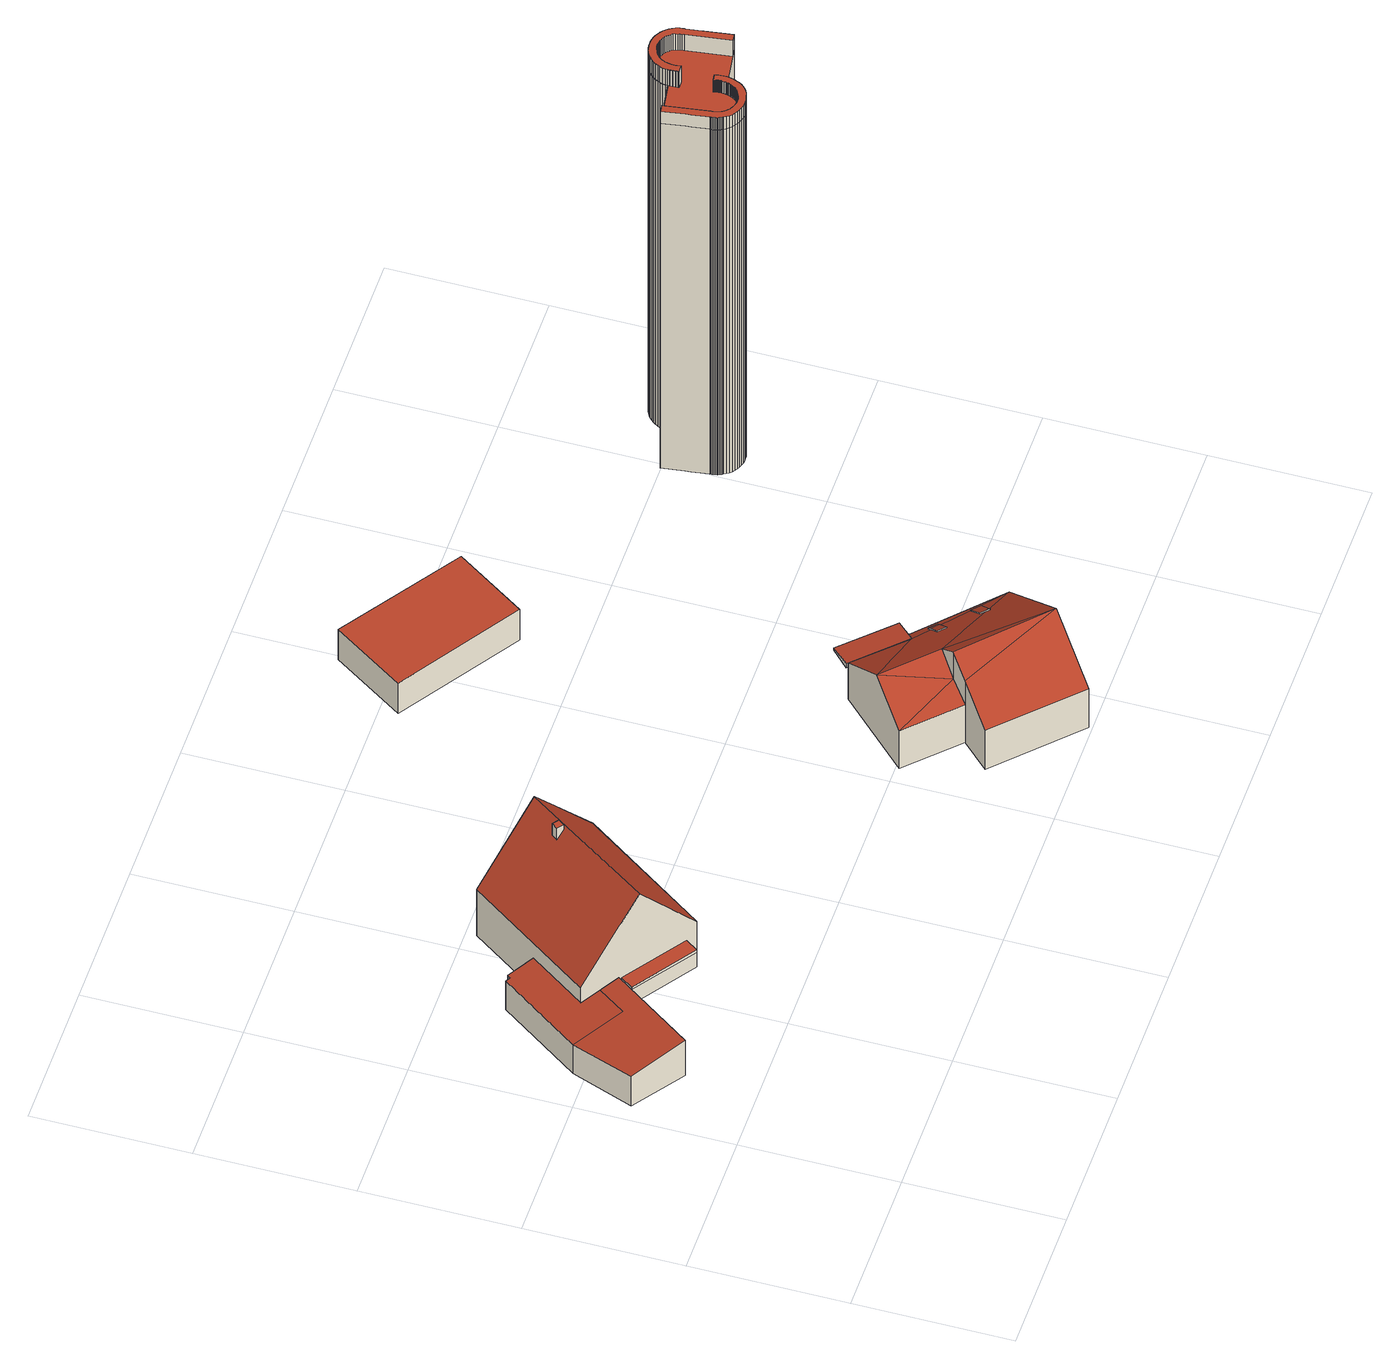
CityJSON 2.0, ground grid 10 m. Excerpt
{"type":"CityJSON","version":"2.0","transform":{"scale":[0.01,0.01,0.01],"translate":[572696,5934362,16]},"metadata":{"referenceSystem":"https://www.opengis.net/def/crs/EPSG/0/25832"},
"CityObjects":{
"building1":{"type":"Building","attributes":{"Grundfläche 2D":"39.301882","Grundhöhe NN":"17.234"},"geometry":[{"type":"Solid","lod":"3","boundaries":[[[[0,1,2,3,4,5]],[[6,7,8,5,4,3,9,10]],[[0,5,11,12]],[[1,0,12,13]],[[2,1,13,14]],[[3,2,14,15]],[[9,3,15,16]],[[10,9,16,17]],[[6,10,17,18]],[[7,6,18,19]],[[8,7,19,20]],[[5,8,20,11]],[[15,14,13,12,11,20,19,18,17,16]]]],"semantics":{"surfaces":[{"type":"RoofSurface"},{"type":"WallSurface"},{"type":"GroundSurface"}],"values":[[0,0,1,1,1,1,1,1,1,1,1,1,2]]}}]},
"building2":{"type":"Building","attributes":{"Grundfläche 2D":"83.803843","Grundhöhe NN":"17.286"},"children":["building2-1","building2-2","building2-3"],"geometry":[{"type":"Solid","lod":"3","boundaries":[[[[21,22,23,24,25]],[[26,27,23,22,28,29,30,31]],[[32,33,29,28,22,21,34,35]],[[31,30,29,33,36]],[[37,38,25,24,23,27,26,31,36,39]],[[21,25,38,34]],[[34,38,37,39,36,33,32,35]]]],"semantics":{"surfaces":[{"type":"RoofSurface"},{"type":"WallSurface"},{"type":"GroundSurface"}],"values":[[0,0,1,1,1,1,2]]}}]},
"building2-1":{"type":"BuildingInstallation","parents":["building2"],"geometry":[{"type":"MultiSurface","lod":"3","boundaries":[[[40,41,42,43]],[[43,42,44,45]],[[40,43,45,46]],[[41,40,46,47]],[[42,41,47,44]]],"semantics":{"surfaces":[{"type":"RoofSurface"},{"type":"WallSurface"}],"values":[0,1,1,1,1]}}]},
"building2-2":{"type":"BuildingInstallation","parents":["building2"],"geometry":[{"type":"MultiSurface","lod":"3","boundaries":[[[48,49,50,51]],[[52,53,51,50]],[[53,54,48,51]],[[55,52,50,49]],[[54,55,49,48]],[[55,54,53,52]]],"semantics":{"surfaces":[{"type":"RoofSurface"},{"type":"WallSurface"},{"type":"OuterCeilingSurface"}],"values":[0,1,1,1,1,2]}}]},
"building2-3":{"type":"BuildingInstallation","parents":["building2"],"geometry":[{"type":"MultiSurface","lod":"3","boundaries":[[[56,57,58,59]],[[56,60,61,57]],[[58,57,61,62]],[[59,58,62,63]],[[56,59,63,60]],[[61,60,63,62]]],"semantics":{"surfaces":[{"type":"RoofSurface"},{"type":"WallSurface"},{"type":"OuterCeilingSurface"}],"values":[0,1,1,1,1,2]}}]},
"building3":{"type":"Building","attributes":{"Grundfläche 2D":"92.334154","Grundhöhe NN":"16.092"},"children":["building3-1","building3-2","building3-3"],"geometry":[{"type":"Solid","lod":"3","boundaries":[[[[64,65,66,67]],[[68,65,69,70,71]],[[68,72,65]],[[72,66,65]],[[73,69,74,75,76]],[[75,77,68,71,70,69,73,76]],[[75,74,78]],[[79,77,75]],[[80,81,77]],[[77,81,68]],[[80,82,81]],[[81,72,68]],[[66,72,81,82]],[[69,65,64,83,84]],[[74,69,84,85]],[[78,74,85,86]],[[75,78,86,87,88]],[[87,89,90,79,75,88]],[[77,79,90,89,91,80]],[[82,80,91,92]],[[66,82,92,93,67]],[[64,67,93,83]],[[84,83,93,92,91,89,87,86,85]]]],"semantics":{"surfaces":[{"type":"RoofSurface"},{"type":"WallSurface"},{"type":"GroundSurface"}],"values":[[0,0,0,0,0,0,0,0,0,0,0,1,1,1,1,1,1,1,1,1,1,1,2]]}}]},
"building3-1":{"type":"BuildingInstallation","parents":["building3"],"geometry":[{"type":"MultiSurface","lod":"3","boundaries":[[[94,95,96]],[[97,98,94,96,99]],[[100,99,96,95,101,70]],[[97,99,100,102]],[[98,97,102,103]],[[101,95,94,98,103,71]]],"semantics":{"surfaces":[{"type":"RoofSurface"},{"type":"WallSurface"}],"values":[0,0,1,1,1,1]}}]},
"building3-2":{"type":"BuildingInstallation","parents":["building3"],"geometry":[{"type":"MultiSurface","lod":"3","boundaries":[[[104,105,106,107]],[[108,105,104,109]],[[108,109,110,111]],[[107,106,112,113]],[[110,109,104,107,113,73]],[[112,106,105,108,111,76]]],"semantics":{"surfaces":[{"type":"RoofSurface"},{"type":"WallSurface"}],"values":[0,0,1,1,1,1]}}]},
"building3-3":{"type":"BuildingInstallation","parents":["building3"],"geometry":[{"type":"MultiSurface","lod":"3","boundaries":[[[114,115,116,117,118]],[[115,114,119,120]],[[116,115,120,121]],[[116,121,90,88,75,118,117]],[[118,75,88,119,114]],[[120,119,88,90,121]]],"semantics":{"surfaces":[{"type":"RoofSurface"},{"type":"WallSurface"},{"type":"OuterCeilingSurface"}],"values":[0,1,1,1,1,2]}}]},
"building4":{"type":"Building","attributes":{"Grundfläche 2D":"49.932708","Grundhöhe NN":"16.908"},"geometry":[{"type":"Solid","lod":"3","boundaries":[[[[122,123,124,125]],[[126,127,125,124]],[[127,128,122,125]],[[128,129,123,122]],[[129,126,124,123]],[[129,128,127,126]]]],"semantics":{"surfaces":[{"type":"RoofSurface"},{"type":"WallSurface"},{"type":"GroundSurface"}],"values":[[0,1,1,1,1,2]]}}]},
"building5":{"type":"Building","attributes":{"Grundfläche 2D":"28.407455","Grundhöhe NN":"17.208"},"children":["building5-1","building5-2"],"geometry":[{"type":"Solid","lod":"3","boundaries":[[[[130,131,132,133,134,135,136,137,138,139,140,141,142,143,144,145,146,147,148,149,150,151,152,153,154,155,156,157,158,159,160,161,162,163,164,165,166,167,168,169,170,171,172,173,174,175,176,177,178,179,180,181,182,183,184,185,186,187,188,189,190,191,192,193,194,195,196,197,198,199,200,201,202,203,204,205,206,207,208,209,210,211,212,213,214,215,216,217,218,219,220]],[[221,222,131,130,220,219,218,223,224,225]],[[226,227,134,133,132,131,222,228]],[[135,134,227,229]],[[136,135,229,230]],[[137,136,230,231]],[[138,137,231,232]],[[139,138,232,233]],[[140,139,233,234]],[[141,140,234,235]],[[142,141,235,236]],[[143,142,236,237]],[[144,143,237,238]],[[145,144,238,239]],[[146,145,239,240]],[[147,146,240,241]],[[148,147,241,242]],[[149,148,242,243]],[[150,149,243,244]],[[151,150,244,245]],[[152,151,245,246]],[[153,152,246,247]],[[154,153,247,248]],[[155,154,248,249]],[[156,155,249,250]],[[157,156,250,251]],[[158,157,251,252]],[[159,158,252,253]],[[160,159,253,254]],[[161,160,254,255]],[[162,161,255,256]],[[163,162,256,257]],[[164,163,257,258]],[[165,164,258,259]],[[166,165,259,260]],[[167,166,260,261]],[[168,167,261,262]],[[263,264,178,177,176,175,265,266]],[[179,178,264,267]],[[180,179,267,268]],[[181,180,268,269]],[[182,181,269,270]],[[183,182,270,271]],[[184,183,271,272]],[[185,184,272,273]],[[274,275,276,277,265,175,174,173,172,171,170,169,168,262,278]],[[186,185,273,279]],[[187,186,279,280]],[[188,187,280,281]],[[189,188,281,282]],[[190,189,282,283]],[[191,190,283,284]],[[192,191,284,285]],[[193,192,285,286]],[[194,193,286,287]],[[195,194,287,288]],[[196,195,288,289]],[[197,196,289,290]],[[198,197,290,291]],[[199,198,291,292]],[[200,199,292,293]],[[201,200,293,294]],[[202,201,294,295]],[[203,202,295,296]],[[204,203,296,297]],[[205,204,297,298]],[[206,205,298,299]],[[207,206,299,300]],[[208,207,300,301]],[[209,208,301,302]],[[210,209,302,303]],[[211,210,303,304]],[[305,213,212,211,304,306]],[[307,215,214,213,305,308]],[[216,215,307,309]],[[223,218,217,216,309,310]],[[297,296,295,294,293,292,291,290,289,288,287,286,285,284,283,282,281,280,279,273,272,271,270,269,268,267,264,263,266,265,277,276,275,274,278,262,261,260,259,258,257,256,255,254,253,252,251,250,249,248,247,246,245,244,243,242,241,240,239,238,237,236,235,234,233,232,231,230,229,227,226,228,222,221,225,224,223,310,309,307,308,305,306,304,303,302,301,300,299,298]]]],"semantics":{"surfaces":[{"type":"RoofSurface"},{"type":"WallSurface"},{"type":"GroundSurface"}],"values":[[0,1,1,1,1,1,1,1,1,1,1,1,1,1,1,1,1,1,1,1,1,1,1,1,1,1,1,1,1,1,1,1,1,1,1,1,1,1,1,1,1,1,1,1,1,1,1,1,1,1,1,1,1,1,1,1,1,1,1,1,1,1,1,1,1,1,1,1,1,1,1,1,1,1,1,1,2]]}}]},
"building5-1":{"type":"BuildingInstallation","parents":["building5"],"geometry":[{"type":"MultiSurface","lod":"3","boundaries":[[[311,312,313,314,315,316,317,318,319,320,321,322,323,324,325,326,327,328,329,330,331,332,333,334,335,336,337,338,339,340,341,342,343,344,345,346,347,348,349,350,351,352,353,354,355,356,357,358,359,360,361,362,363,364,365,366,367,368,369,370,371,372,373,374,375,376,377,378,379,380,381,382,383,384,385,386,387,388,389,390,391,392,393,394,395,396,397,398,399,400,401,402,403,404,405,406,407,408,409,410,411,412,413,414,415,416,417,418,419,420]],[[421,422,370,369]],[[422,423,371,370]],[[423,424,372,371]],[[424,425,373,372]],[[425,426,374,373]],[[426,427,375,374]],[[427,428,376,375]],[[428,429,377,376]],[[429,430,378,377]],[[431,380,379,378,430,432]],[[433,382,381,380,431,434]],[[383,382,433,435]],[[384,383,435,436]],[[385,384,436,437]],[[437,438,439,387,386,385]],[[439,440,388,387]],[[440,441,389,388]],[[441,442,390,389]],[[442,443,391,390]],[[443,444,392,391]],[[444,445,393,392]],[[394,393,445,446]],[[395,394,446,447]],[[396,395,447,448]],[[397,396,448,449]],[[398,397,449,450]],[[450,451,399,398]],[[451,452,400,399]],[[401,400,452,453]],[[453,454,402,401]],[[403,402,454,455]],[[455,456,404,403]],[[456,457,405,404]],[[457,458,406,405]],[[407,406,458,459]],[[408,407,459,460]],[[460,461,409,408]],[[410,409,461,462]],[[411,410,462,463]],[[463,464,412,411]],[[464,465,413,412]],[[465,466,414,413]],[[466,467,415,414]],[[467,468,416,415]],[[417,416,468,469]],[[469,169,418,417]],[[169,170,171,172,173,174,175,314,313,312,311,420,419,418]],[[175,176,177,178,317,316,315,314]],[[178,179,318,317]],[[179,180,319,318]],[[180,181,320,319]],[[181,182,321,320]],[[182,183,322,321]],[[183,184,323,322]],[[184,185,324,323]],[[185,186,325,324]],[[186,187,326,325]],[[187,188,327,326]],[[188,189,328,327]],[[189,190,329,328]],[[190,191,330,329]],[[191,192,331,330]],[[192,193,332,331]],[[193,194,333,332]],[[194,195,334,333]],[[195,196,335,334]],[[196,197,336,335]],[[197,198,337,336]],[[198,199,338,337]],[[199,200,339,338]],[[200,201,340,339]],[[201,202,341,340]],[[202,203,342,341]],[[203,204,343,342]],[[204,205,344,343]],[[205,206,345,344]],[[206,207,346,345]],[[207,208,347,346]],[[208,209,348,347]],[[209,210,349,348]],[[210,211,350,349]],[[211,212,213,352,351,350]],[[213,214,215,354,353,352]],[[215,216,355,354]],[[216,217,218,357,356,355]],[[218,470,358,357]],[[470,471,359,358]],[[471,472,360,359]],[[472,473,361,360]],[[473,474,362,361]],[[474,475,363,362]],[[475,476,477,365,364,363]],[[477,478,366,365]],[[478,479,367,366]],[[479,480,368,367]],[[369,368,480,421]]],"semantics":{"surfaces":[{"type":"RoofSurface"},{"type":"WallSurface"}],"values":[0,1,1,1,1,1,1,1,1,1,1,1,1,1,1,1,1,1,1,1,1,1,1,1,1,1,1,1,1,1,1,1,1,1,1,1,1,1,1,1,1,1,1,1,1,1,1,1,1,1,1,1,1,1,1,1,1,1,1,1,1,1,1,1,1,1,1,1,1,1,1,1,1,1,1,1,1,1,1,1,1,1,1,1,1,1,1,1,1,1,1,1,1,1,1,1,1]}}]},
"building5-2":{"type":"BuildingInstallation","parents":["building5"],"geometry":[{"type":"MultiSurface","lod":"3","boundaries":[[[481,482,483,484,485,486,487,488,489,490,491,492,493,494,495,496,497,498,499,500,501,502,503,504,505,506,507,508,509,510,511,512,513,514,515,516,517,518,519,520,521,522,523,524,525,526,527,528,529,530,531,532,533,534,535,536,537,538,539,540,541,542,543,544,545,546,547,548,549,550,551,552,553,554,555,556,557,558,559,560,561,562,563,564,565,566,567,568,569,570,571,572,573,574,575,576,577,578,579,580,581,582,583,584,585,586,587]],[[168,588,589,520,519,518]],[[589,590,521,520]],[[590,591,592,593,524,523,522,521]],[[593,594,525,524]],[[594,595,596,597,528,527,526,525]],[[597,598,529,528]],[[598,599,600,601,532,531,530,529]],[[601,602,533,532]],[[602,603,604,535,534,533]],[[165,166,516,515]],[[166,167,517,516]],[[167,168,518,517]],[[536,535,604,605]],[[605,606,537,536]],[[606,607,538,537]],[[607,608,539,538]],[[608,609,540,539]],[[609,610,541,540]],[[610,611,542,541]],[[611,612,543,542]],[[612,613,544,543]],[[613,614,545,544]],[[546,545,614,615]],[[547,546,615,616]],[[548,547,616,617]],[[617,618,549,548]],[[550,549,618,619]],[[551,550,619,620]],[[620,621,622,553,552,551]],[[622,623,554,553]],[[623,624,625,556,555,554]],[[557,556,625,626]],[[626,627,558,557]],[[627,628,559,558]],[[628,629,560,559]],[[561,560,629,630]],[[630,631,562,561]],[[631,632,563,562]],[[632,633,564,563]],[[633,634,565,564]],[[634,635,566,565]],[[635,636,567,566]],[[636,637,568,567]],[[637,638,569,568]],[[570,569,638,639]],[[639,640,571,570]],[[640,641,572,571]],[[641,642,573,572]],[[642,643,574,573]],[[643,644,575,574]],[[576,575,644,645]],[[577,576,645,646]],[[646,647,578,577]],[[579,578,647,648]],[[648,649,580,579]],[[649,650,581,580]],[[650,651,582,581]],[[651,652,583,582]],[[584,583,652,653]],[[653,219,585,584]],[[219,220,130,131,481,587,586,585]],[[131,132,133,134,484,483,482,481]],[[134,135,485,484]],[[135,136,486,485]],[[136,137,487,486]],[[137,138,488,487]],[[138,139,489,488]],[[139,140,490,489]],[[140,141,491,490]],[[141,142,492,491]],[[142,143,493,492]],[[143,144,494,493]],[[144,145,495,494]],[[145,146,496,495]],[[146,147,497,496]],[[147,148,498,497]],[[148,149,499,498]],[[149,150,500,499]],[[150,151,501,500]],[[151,152,502,501]],[[503,502,152,153]],[[153,154,504,503]],[[154,155,505,504]],[[155,156,506,505]],[[507,506,156,157]],[[157,158,508,507]],[[158,159,509,508]],[[159,160,510,509]],[[160,161,511,510]],[[161,162,512,511]],[[162,163,513,512]],[[163,164,514,513]],[[164,165,515,514]]],"semantics":{"surfaces":[{"type":"RoofSurface"},{"type":"WallSurface"}],"values":[0,1,1,1,1,1,1,1,1,1,1,1,1,1,1,1,1,1,1,1,1,1,1,1,1,1,1,1,1,1,1,1,1,1,1,1,1,1,1,1,1,1,1,1,1,1,1,1,1,1,1,1,1,1,1,1,1,1,1,1,1,1,1,1,1,1,1,1,1,1,1,1,1,1,1,1,1,1,1,1,1,1,1,1,1,1,1,1,1,1,1,1,1,1]}}]}
},
"vertices":[
[14,1648,377],[339,1421,422],[698,1936,422],[586,2013,409],[462,1835,409],[160,2045,367],[569,2571,371],[554,2550,371],[526,2570,367],[468,2095,392],[725,2463,392],[160,2045,123],[14,1648,123],[339,1421,123],[698,1936,123],[586,2013,123],[468,2095,123],[725,2463,123],[569,2571,123],[554,2550,123],[526,2570,123],
[1730,2414,521],[1379,2659,1037],[823,1848,1037],[1105,1651,615],[1168,1608,521],[698,1936,855],[711,1926,874],[1371,2664,1027],[1030,2902,521],[725,2463,521],[468,2095,521],[1371,2664,129],[1030,2902,129],[1730,2414,129],[1379,2659,129],[468,2095,129],[711,1926,129],[1168,1608,129],[698,1936,129],
[1157,2454,1057],[1196,2424,1057],[1224,2462,1057],[1185,2491,1057],[1224,2462,1018],[1185,2491,960],[1157,2454,957],[1196,2424,1016],
[1372,2727,425],[1273,2796,425],[1214,2774,425],[1371,2664,425],[1214,2774,405],[1371,2664,405],[1372,2727,405],[1273,2796,405],
[1105,1651,413],[711,1926,413],[654,1845,413],[1048,1570,413],[1105,1651,393],[711,1926,393],[654,1845,393],[1048,1570,393],
[3751,24,340],[4026,308,653],[3427,675,536],[3259,502,340],[3618,876,547],[4421,714,254],[4175,764,344],[4147,770,354],[3521,776,653],[4008,1010,300],[3911,1190,254],[3843,1129,319],[3956,1048,306],[3310,1176,547],[3908,1193,254],[3552,1425,319],[3119,980,331],[3521,776,424],[3427,675,331],[3751,24,9],[4421,714,9],[3911,1190,9],[3908,1193,9],[3843,1129,9],[3843,1129,285],[3552,1425,9],[3552,1425,285],[3119,980,9],[3427,675,9],[3259,502,9],
[4147,770,364],[4165,753,364],[4175,764,354],[4185,875,295],[4115,799,364],[4235,829,295],[4235,829,285],[4165,753,354],[4185,875,285],[4115,799,354],
[4008,1010,310],[3956,1048,316],[3906,994,366],[3952,950,366],[3976,1069,295],[4022,1026,295],[4022,1026,285],[3976,1069,286],[3906,994,356],[3952,950,356],
[3954,1238,305],[3654,1544,305],[3542,1435,321],[3552,1425,321],[3843,1129,321],[3954,1238,285],[3654,1544,285],[3542,1435,285],
[3364,3362,349],[3666,3812,349],[2906,4322,349],[2601,3865,349],[2906,4322,91],[2601,3865,91],[3364,3362,91],[3666,3812,91],
[5541,2733,3077],[5547,2733,3077],[5521,2912,3077],[5516,2948,3077],[5506,3020,3077],[5506,3027,3077],[5505,3035,3077],[5504,3043,3077],[5503,3051,3077],[5501,3059,3077],[5498,3067,3077],[5495,3074,3077],[5492,3082,3077],[5489,3089,3077],[5485,3096,3077],[5476,3111,3077],[5465,3125,3077],[5452,3138,3077],[5438,3150,3077],[5422,3160,3077],[5405,3169,3077],[5388,3176,3077],[5369,3180,3077],[5351,3183,3077],[5333,3183,3077],[5315,3182,3077],[5298,3179,3077],[5281,3174,3077],[5265,3167,3077],[5249,3158,3077],[5233,3148,3077],[5219,3135,3077],[5207,3121,3077],[5195,3106,3077],[5186,3089,3077],[5179,3072,3077],[5174,3055,3077],[5171,3037,3077],[5169,3020,3077],[4917,2980,3077],[4911,2979,3077],[4894,2977,3077],[4889,2976,3077],[4883,2975,3077],[4877,2975,3077],[4872,2974,3077],[4893,2831,3077],[4898,2795,3077],[4913,2688,3077],[4914,2680,3077],[4914,2672,3077],[4915,2664,3077],[4917,2656,3077],[4919,2648,3077],[4921,2640,3077],[4924,2633,3077],[4927,2625,3077],[4931,2618,3077],[4935,2611,3077],[4944,2597,3077],[4955,2583,3077],[4968,2569,3077],[4982,2557,3077],[4997,2547,3077],[5014,2538,3077],[5032,2532,3077],[5050,2527,3077],[5069,2524,3077],[5087,2524,3077],[5105,2525,3077],[5122,2529,3077],[5139,2534,3077],[5155,2540,3077],[5171,2549,3077],[5186,2560,3077],[5200,2572,3077],[5213,2587,3077],[5222,2604,3077],[5227,2616,3077],[5229,2620,3077],[5234,2632,3077],[5235,2636,3077],[5237,2640,3077],[5239,2644,3077],[5240,2648,3077],[5242,2661,3077],[5243,2666,3077],[5244,2670,3077],[5247,2687,3077],[5501,2727,3077],[5536,2732,3077],[5541,2733,121],[5547,2733,121],[5247,2687,121],[5501,2727,121],[5536,2732,121],[5516,2948,121],[5506,3020,121],[5521,2912,121],[5506,3027,121],[5505,3035,121],[5504,3043,121],[5503,3051,121],[5501,3059,121],[5498,3067,121],[5495,3074,121],[5492,3082,121],[5489,3089,121],[5485,3096,121],[5476,3111,121],[5465,3125,121],[5452,3138,121],[5438,3150,121],[5422,3160,121],[5405,3169,121],[5388,3176,121],[5369,3180,121],[5351,3183,121],[5333,3183,121],[5315,3182,121],[5298,3179,121],[5281,3174,121],[5265,3167,121],[5249,3158,121],[5233,3148,121],[5219,3135,121],[5207,3121,121],[5195,3106,121],[5186,3089,121],[5179,3072,121],[5174,3055,121],[5171,3037,121],[5169,3020,121],[4898,2795,121],[4913,2688,121],[4872,2974,121],[4893,2831,121],[4914,2680,121],[4914,2672,121],[4915,2664,121],[4917,2656,121],[4919,2648,121],[4921,2640,121],[4924,2633,121],[4894,2977,121],[4889,2976,121],[4883,2975,121],[4877,2975,121],[4911,2979,121],[4927,2625,121],[4931,2618,121],[4935,2611,121],[4944,2597,121],[4955,2583,121],[4968,2569,121],[4982,2557,121],[4997,2547,121],[5014,2538,121],[5032,2532,121],[5050,2527,121],[5069,2524,121],[5087,2524,121],[5105,2525,121],[5122,2529,121],[5139,2534,121],[5155,2540,121],[5171,2549,121],[5186,2560,121],[5200,2572,121],[5213,2587,121],[5222,2604,121],[5227,2616,121],[5229,2620,121],[5234,2632,121],[5235,2636,121],[5239,2644,121],[5237,2640,121],[5242,2661,121],[5240,2648,121],[5243,2666,121],[5244,2670,121],
[4889,2976,3181],[4883,2975,3181],[4877,2975,3181],[4872,2974,3181],[4893,2831,3181],[4898,2795,3181],[4913,2688,3181],[4914,2680,3181],[4914,2672,3181],[4915,2664,3181],[4917,2656,3181],[4919,2648,3181],[4921,2640,3181],[4924,2633,3181],[4927,2625,3181],[4931,2618,3181],[4935,2611,3181],[4944,2597,3181],[4955,2583,3181],[4968,2569,3181],[4982,2557,3181],[4997,2547,3181],[5014,2538,3181],[5032,2532,3181],[5050,2527,3181],[5069,2524,3181],[5087,2524,3181],[5105,2525,3181],[5122,2529,3181],[5139,2534,3181],[5155,2540,3181],[5171,2549,3181],[5186,2560,3181],[5200,2572,3181],[5213,2587,3181],[5222,2604,3181],[5227,2616,3181],[5229,2620,3181],[5234,2632,3181],[5235,2636,3181],[5237,2640,3181],[5239,2644,3181],[5240,2648,3181],[5242,2661,3181],[5243,2666,3181],[5244,2670,3181],[5247,2687,3181],[5245,2724,3181],[5244,2727,3181],[5244,2731,3181],[5243,2734,3181],[5243,2738,3181],[5242,2742,3181],[5242,2746,3181],[5241,2749,3181],[5240,2753,3181],[5240,2757,3181],[5239,2760,3181],[5199,2754,3181],[5201,2749,3181],[5202,2743,3181],[5203,2738,3181],[5204,2732,3181],[5205,2726,3181],[5205,2721,3181],[5206,2715,3181],[5206,2709,3181],[5206,2704,3181],[5205,2698,3181],[5205,2692,3181],[5204,2686,3181],[5203,2681,3181],[5202,2675,3181],[5201,2669,3181],[5200,2664,3181],[5198,2658,3181],[5196,2653,3181],[5194,2648,3181],[5192,2642,3181],[5190,2637,3181],[5187,2632,3181],[5184,2627,3181],[5182,2623,3181],[5174,2613,3181],[5165,2604,3181],[5155,2596,3181],[5144,2588,3181],[5133,2582,3181],[5120,2577,3181],[5107,2574,3181],[5094,2571,3181],[5081,2571,3181],[5068,2571,3181],[5056,2574,3181],[5044,2577,3181],[5032,2581,3181],[5021,2587,3181],[5010,2593,3181],[5000,2602,3181],[4991,2611,3181],[4982,2621,3181],[4975,2633,3181],[4969,2645,3181],[4964,2657,3181],[4961,2669,3181],[4959,2682,3181],[4959,2694,3181],[4917,2980,3181],[4911,2979,3181],[4894,2977,3181],[5199,2754,3077],[5201,2749,3077],[5202,2743,3077],[5203,2738,3077],[5204,2732,3077],[5205,2726,3077],[5205,2721,3077],[5206,2715,3077],[5206,2709,3077],[5206,2704,3077],[5205,2692,3077],[5205,2698,3077],[5203,2681,3077],[5204,2686,3077],[5202,2675,3077],[5201,2669,3077],[5200,2664,3077],[5198,2658,3077],[5196,2653,3077],[5194,2648,3077],[5192,2642,3077],[5190,2637,3077],[5187,2632,3077],[5184,2627,3077],[5182,2623,3077],[5174,2613,3077],[5165,2604,3077],[5155,2596,3077],[5144,2588,3077],[5133,2582,3077],[5120,2577,3077],[5107,2574,3077],[5094,2571,3077],[5081,2571,3077],[5068,2571,3077],[5056,2574,3077],[5044,2577,3077],[5032,2581,3077],[5021,2587,3077],[5010,2593,3077],[5000,2602,3077],[4991,2611,3077],[4982,2621,3077],[4975,2633,3077],[4969,2645,3077],[4964,2657,3077],[4961,2669,3077],[4959,2682,3077],[4959,2694,3077],[5245,2724,3077],[5244,2727,3077],[5244,2731,3077],[5243,2734,3077],[5243,2738,3077],[5242,2742,3077],[5242,2746,3077],[5241,2749,3077],[5240,2753,3077],[5240,2757,3077],[5239,2760,3077],
[5547,2733,3214],[5521,2912,3214],[5516,2948,3214],[5506,3020,3214],[5506,3027,3214],[5505,3035,3214],[5504,3043,3214],[5503,3051,3214],[5501,3059,3214],[5498,3067,3214],[5495,3074,3214],[5492,3082,3214],[5489,3089,3214],[5485,3096,3214],[5476,3111,3214],[5465,3125,3214],[5452,3138,3214],[5438,3150,3214],[5422,3160,3214],[5405,3169,3214],[5388,3176,3214],[5369,3180,3214],[5351,3183,3214],[5333,3183,3214],[5315,3182,3214],[5298,3179,3214],[5281,3174,3214],[5265,3167,3214],[5249,3158,3214],[5233,3148,3214],[5219,3135,3214],[5207,3121,3214],[5195,3106,3214],[5186,3089,3214],[5179,3072,3214],[5174,3055,3214],[5171,3037,3214],[5169,3020,3214],[5169,3017,3214],[5170,3014,3214],[5170,3011,3214],[5170,3005,3214],[5170,3002,3214],[5171,2996,3214],[5171,2993,3214],[5171,2990,3214],[5172,2981,3214],[5172,2978,3214],[5172,2975,3214],[5172,2969,3214],[5173,2967,3214],[5173,2961,3214],[5173,2958,3214],[5173,2955,3214],[5173,2952,3214],[5220,2954,3214],[5219,2959,3214],[5217,2965,3214],[5216,2970,3214],[5215,2976,3214],[5215,2981,3214],[5214,2987,3214],[5214,2993,3214],[5214,2998,3214],[5214,3004,3214],[5214,3010,3214],[5215,3016,3214],[5215,3021,3214],[5216,3027,3214],[5217,3033,3214],[5218,3038,3214],[5220,3044,3214],[5221,3049,3214],[5223,3055,3214],[5225,3060,3214],[5228,3065,3214],[5230,3071,3214],[5232,3075,3214],[5235,3080,3214],[5238,3085,3214],[5245,3095,3214],[5254,3104,3214],[5264,3112,3214],[5275,3120,3214],[5287,3126,3214],[5299,3130,3214],[5312,3134,3214],[5325,3136,3214],[5339,3137,3214],[5351,3136,3214],[5364,3134,3214],[5376,3131,3214],[5387,3126,3214],[5398,3121,3214],[5409,3114,3214],[5420,3105,3214],[5429,3096,3214],[5437,3086,3214],[5445,3075,3214],[5451,3063,3214],[5455,3050,3214],[5458,3038,3214],[5460,3025,3214],[5461,3013,3214],[5501,2727,3214],[5536,2732,3214],[5541,2733,3214],[5169,3017,3077],[5170,3014,3077],[5170,3011,3077],[5170,3005,3077],[5170,3002,3077],[5171,2996,3077],[5171,2993,3077],[5171,2990,3077],[5172,2981,3077],[5172,2978,3077],[5172,2975,3077],[5172,2969,3077],[5173,2967,3077],[5173,2961,3077],[5173,2958,3077],[5173,2955,3077],[5173,2952,3077],[5220,2954,3077],[5219,2959,3077],[5217,2965,3077],[5216,2970,3077],[5215,2976,3077],[5215,2981,3077],[5214,2987,3077],[5214,2993,3077],[5214,2998,3077],[5214,3004,3077],[5214,3010,3077],[5215,3016,3077],[5215,3021,3077],[5216,3027,3077],[5217,3033,3077],[5218,3038,3077],[5220,3044,3077],[5221,3049,3077],[5223,3055,3077],[5225,3060,3077],[5228,3065,3077],[5230,3071,3077],[5232,3075,3077],[5235,3080,3077],[5238,3085,3077],[5245,3095,3077],[5254,3104,3077],[5264,3112,3077],[5275,3120,3077],[5287,3126,3077],[5299,3130,3077],[5312,3134,3077],[5325,3136,3077],[5339,3137,3077],[5351,3136,3077],[5364,3134,3077],[5376,3131,3077],[5387,3126,3077],[5398,3121,3077],[5409,3114,3077],[5420,3105,3077],[5429,3096,3077],[5437,3086,3077],[5445,3075,3077],[5451,3063,3077],[5455,3050,3077],[5458,3038,3077],[5460,3025,3077],[5461,3013,3077]
]}
